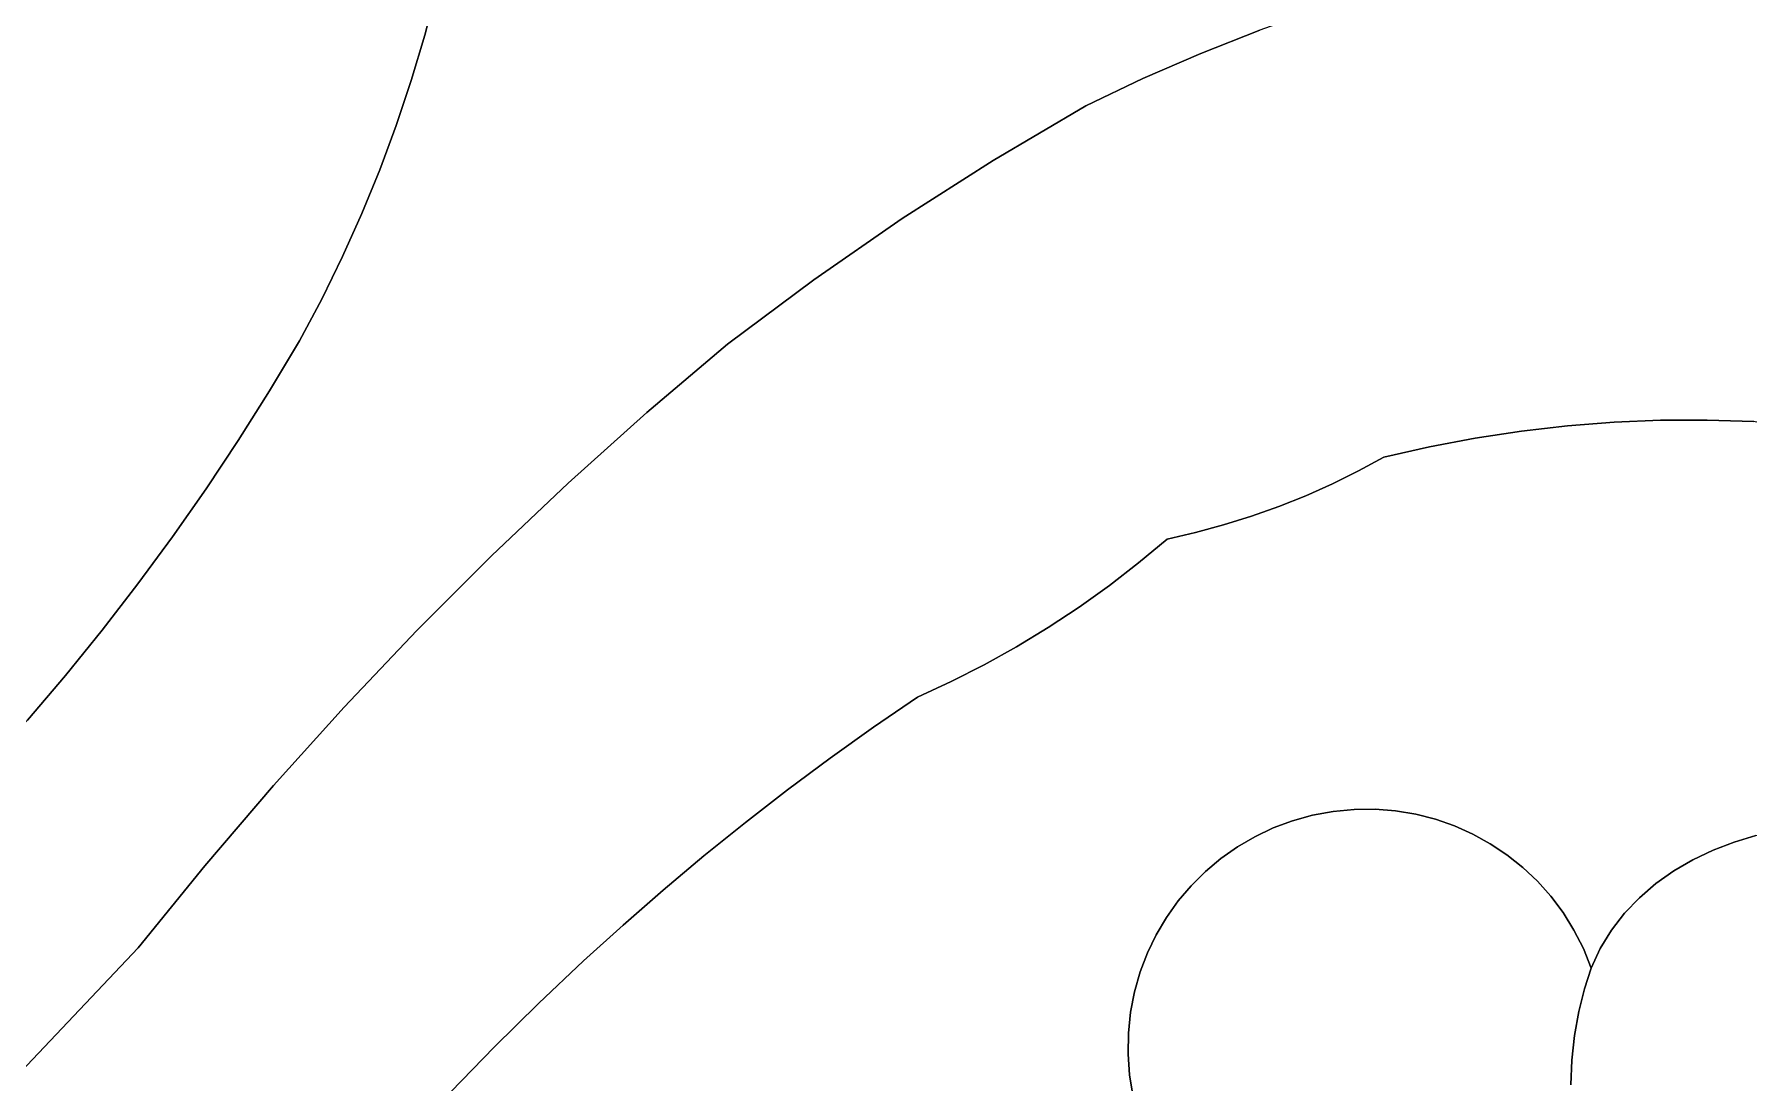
# Model space of a CAD drawing. Header units: inches. Extents: x 37.2 to 70.6, y 17.4 to 61.6.
# Drawn here: x 60.165 to 63.449, y 27.585 to 29.594 of the extents above; entities that cross this region are included whole.
import ezdxf

# ---------------------------------------------------------------- set-up
doc = ezdxf.new("R2010")
doc.units = ezdxf.units.IN
doc.layers.add('SURFACES_FOR_SKETCHUP', color=7, linetype='Continuous')

msp = doc.modelspace()

# ---------------------------------------------------------------- linework, layer by layer
at = {"layer": 'SURFACES_FOR_SKETCHUP'}
for points, invisible_edges in [([(62.0223, 30.4686), (60.9338, 30.0901), (62.0012, 29.352)], 11), ([(62.0522, 30.4493), (62.0223, 30.4686), (62.0012, 29.352)], 10), ([(62.0839, 30.4327), (62.0522, 30.4493), (62.0012, 29.352)], 10), ([(62.0012, 29.352), (62.179, 29.4566), (62.0839, 30.4327)], 10), ([(62.1172, 30.4188), (62.0839, 30.4327), (62.179, 29.4566)], 10), ([(62.1519, 30.4079), (62.1172, 30.4188), (62.179, 29.4566)], 10), ([(62.1878, 30.4), (62.1519, 30.4079), (62.2884, 29.5089)], 10), ([(62.179, 29.4566), (62.2884, 29.5089), (62.1519, 30.4079)], 10), ([(62.2249, 30.3953), (62.1878, 30.4), (62.2884, 29.5089)], 10), ([(62.2249, 30.3953), (62.3994, 29.5573), (62.2623, 30.3941)], 3), ([(62.2884, 29.5089), (62.3994, 29.5573), (62.2249, 30.3953)], 10), ([(62.512, 29.6016), (62.2623, 30.3941), (62.3994, 29.5573)], 3), ([(59.8667, 29.5959), (59.8941, 29.5668), (60.9338, 30.0901)], 10), ([(59.8941, 29.5668), (59.9199, 29.535), (60.9338, 30.0901)], 10), ([(60.9357, 29.6798), (60.9338, 30.0901), (59.9199, 29.535)], 10), ([(60.9357, 29.6798), (62.0012, 29.352), (60.9338, 30.0901)], 3), ([(62.9763, 29.7376), (63.1907, 28.8505), (63.0952, 29.7612)], 3), ([(63.0952, 29.7612), (63.3692, 28.8546), (63.5851, 29.7612)], 3), ([(63.2799, 28.8541), (63.0952, 29.7612), (63.1907, 28.8505)], 3), ([(63.3692, 28.8546), (63.0952, 29.7612), (63.2799, 28.8541)], 3), ([(63.6176, 29.7467), (63.5851, 29.7612), (63.3692, 28.8546)], 10), ([(62.8584, 29.7099), (63.1018, 28.8436), (62.9763, 29.7376)], 3), ([(63.1907, 28.8505), (62.9763, 29.7376), (63.1018, 28.8436)], 3), ([(63.4585, 28.8517), (63.6176, 29.7467), (63.3692, 28.8546)], 3), ([(62.7416, 29.6779), (63.0132, 28.8334), (62.8584, 29.7099)], 3), ([(63.1018, 28.8436), (62.8584, 29.7099), (63.0132, 28.8334)], 3), ([(59.9199, 29.535), (59.9441, 29.5005), (60.9357, 29.6798)], 10), ([(60.9128, 29.592), (60.9357, 29.6798), (59.9441, 29.5005)], 10), ([(60.9128, 29.592), (61.6578, 29.1236), (60.9357, 29.6798)], 3), ([(62.0012, 29.352), (60.9357, 29.6798), (61.8274, 29.241)], 3), ([(61.8274, 29.241), (60.9357, 29.6798), (61.6578, 29.1236)], 3), ([(62.6261, 29.6418), (62.9249, 28.8201), (62.7416, 29.6779)], 3), ([(63.0132, 28.8334), (62.7416, 29.6779), (62.9249, 28.8201)], 3), ([(62.512, 29.6016), (62.8372, 28.8035), (62.6261, 29.6418)], 3), ([(62.9249, 28.8201), (62.6261, 29.6418), (62.8372, 28.8035)], 3), ([(59.9441, 29.5005), (59.9666, 29.4632), (60.9128, 29.592)], 10), ([(60.887, 29.5052), (60.9128, 29.592), (59.9666, 29.4632)], 10), ([(60.887, 29.5052), (61.6578, 29.1236), (60.9128, 29.592)], 3), ([(62.3994, 29.5573), (62.75, 28.7837), (62.512, 29.6016)], 3), ([(62.8372, 28.8035), (62.512, 29.6016), (62.75, 28.7837)], 3), ([(62.2884, 29.5089), (62.701, 28.757), (62.3994, 29.5573)], 3), ([(62.75, 28.7837), (62.3994, 29.5573), (62.701, 28.757)], 3), ([(59.9666, 29.4632), (59.9873, 29.423), (60.887, 29.5052)], 10), ([(60.8584, 29.4193), (60.887, 29.5052), (59.9873, 29.423)], 10), ([(60.8584, 29.4193), (61.4926, 29.0001), (60.887, 29.5052)], 3), ([(61.6578, 29.1236), (60.887, 29.5052), (61.4926, 29.0001)], 3), ([(62.179, 29.4566), (62.6002, 28.7094), (62.2884, 29.5089)], 3), ([(62.701, 28.757), (62.2884, 29.5089), (62.6511, 28.7322)], 3), ([(62.6511, 28.7322), (62.2884, 29.5089), (62.6002, 28.7094)], 3), ([(62.0012, 29.352), (62.389, 28.639), (62.179, 29.4566)], 3), ([(62.496, 28.6701), (62.179, 29.4566), (62.4428, 28.6535)], 3), ([(62.4428, 28.6535), (62.179, 29.4566), (62.389, 28.639)], 3), ([(62.6002, 28.7094), (62.179, 29.4566), (62.5485, 28.6887)], 3), ([(62.5485, 28.6887), (62.179, 29.4566), (62.496, 28.6701)], 3), ([(60.8269, 29.3344), (60.8584, 29.4193), (59.9873, 29.423)], 10), ([(60.7555, 29.168), (60.7926, 29.2506), (59.9873, 29.423)], 10), ([(60.7926, 29.2506), (60.8269, 29.3344), (59.9873, 29.423)], 10), ([(59.9873, 29.423), (59.9922, 29.1758), (60.7555, 29.168)], 10), ([(60.8269, 29.3344), (61.4926, 29.0001), (60.8584, 29.4193)], 3), ([(60.7926, 29.2506), (61.3384, 28.8688), (60.8269, 29.3344)], 3), ([(61.4926, 29.0001), (60.8269, 29.3344), (61.3384, 28.8688)], 3), ([(61.8274, 29.241), (62.3345, 28.6266), (62.0012, 29.352)], 3), ([(62.389, 28.639), (62.0012, 29.352), (62.3345, 28.6266)], 3), ([(60.7555, 29.168), (61.3384, 28.8688), (60.7926, 29.2506)], 3), ([(61.6578, 29.1236), (62.224, 28.5374), (61.8274, 29.241)], 3), ([(62.2801, 28.5809), (61.8274, 29.241), (62.224, 28.5374)], 3), ([(62.3345, 28.6266), (61.8274, 29.241), (62.2801, 28.5809)], 3), ([(59.8407, 28.9117), (60.4939, 28.7225), (59.9922, 29.1758)], 3), ([(60.6156, 28.9104), (60.6731, 29.0065), (59.9922, 29.1758)], 10), ([(60.5558, 28.8157), (60.6156, 28.9104), (59.9922, 29.1758)], 10), ([(60.7157, 29.0866), (59.9922, 29.1758), (60.6731, 29.0065)], 3), ([(60.5558, 28.8157), (59.9922, 29.1758), (60.4939, 28.7225)], 3), ([(60.7555, 29.168), (59.9922, 29.1758), (60.7157, 29.0866)], 3), ([(60.7157, 29.0866), (61.1878, 28.7335), (60.7555, 29.168)], 3), ([(61.3384, 28.8688), (60.7555, 29.168), (61.1878, 28.7335)], 3), ([(61.4926, 29.0001), (61.9844, 28.3857), (61.6578, 29.1236)], 3), ([(62.0465, 28.4201), (61.6578, 29.1236), (61.9844, 28.3857)], 3), ([(62.224, 28.5374), (61.6578, 29.1236), (62.1663, 28.496)], 3), ([(62.1663, 28.496), (61.6578, 29.1236), (62.1071, 28.457)], 3), ([(62.1071, 28.457), (61.6578, 29.1236), (62.0465, 28.4201)], 3), ([(60.6731, 29.0065), (61.1878, 28.7335), (60.7157, 29.0866)], 3), ([(60.6156, 28.9104), (61.0409, 28.5943), (60.6731, 29.0065)], 3), ([(61.1878, 28.7335), (60.6731, 29.0065), (61.0409, 28.5943)], 3), ([(61.3384, 28.8688), (61.8565, 28.3238), (61.4926, 29.0001)], 3), ([(61.9211, 28.3535), (61.4926, 29.0001), (61.8565, 28.3238)], 3), ([(61.9844, 28.3857), (61.4926, 29.0001), (61.9211, 28.3535)], 3), ([(59.7871, 28.8569), (60.2951, 28.452), (59.8407, 28.9117)], 3), ([(60.3635, 28.5406), (59.8407, 28.9117), (60.2951, 28.452)], 3), ([(60.4298, 28.6308), (59.8407, 28.9117), (60.3635, 28.5406)], 3), ([(60.4939, 28.7225), (59.8407, 28.9117), (60.4298, 28.6308)], 3), ([(60.5558, 28.8157), (61.0409, 28.5943), (60.6156, 28.9104)], 3), ([(61.1878, 28.7335), (61.6894, 28.2068), (61.3384, 28.8688)], 3), ([(61.8565, 28.3238), (61.3384, 28.8688), (61.7724, 28.2661)], 3), ([(61.7724, 28.2661), (61.3384, 28.8688), (61.6894, 28.2068)], 3), ([(59.7314, 28.8042), (60.2247, 28.365), (59.7871, 28.8569)], 3), ([(60.2951, 28.452), (59.7871, 28.8569), (60.2247, 28.365)], 3), ([(62.9249, 28.8201), (62.8848, 28.0768), (63.0132, 28.8334)], 3), ([(62.92, 28.0611), (63.0132, 28.8334), (62.8848, 28.0768)], 3), ([(63.0132, 28.8334), (62.92, 28.0611), (63.1018, 28.8436)], 3), ([(62.9536, 28.0425), (63.1018, 28.8436), (62.92, 28.0611)], 3), ([(63.3804, 28.0303), (63.1018, 28.8436), (62.9536, 28.0425)], 11), ([(63.1018, 28.8436), (63.3804, 28.0303), (63.1907, 28.8505)], 3), ([(63.1907, 28.8505), (63.4206, 28.0458), (63.2799, 28.8541)], 3), ([(63.4206, 28.0458), (63.1907, 28.8505), (63.3804, 28.0303)], 3), ([(63.2799, 28.8541), (63.4622, 28.0584), (63.3692, 28.8546)], 3), ([(63.4622, 28.0584), (63.2799, 28.8541), (63.4206, 28.0458)], 3), ([(63.521, 28.8375), (63.4585, 28.8517), (63.3692, 28.8546)], 8), ([(63.3692, 28.8546), (63.5046, 28.0679), (63.521, 28.8375)], 11), ([(63.5046, 28.0679), (63.3692, 28.8546), (63.4622, 28.0584)], 3), ([(60.2247, 28.365), (59.7314, 28.8042), (60.1521, 28.2796)], 3), ([(60.4939, 28.7225), (60.8978, 28.4513), (60.5558, 28.8157)], 3), ([(61.0409, 28.5943), (60.5558, 28.8157), (60.8978, 28.4513)], 3), ([(62.8372, 28.8035), (62.75, 28.7837), (62.701, 28.757)], 8), ([(62.701, 28.757), (62.8108, 28.0992), (62.8372, 28.8035)], 11), ([(62.8484, 28.0896), (62.8372, 28.8035), (62.8108, 28.0992)], 3), ([(62.8372, 28.8035), (62.8484, 28.0896), (62.9249, 28.8201)], 3), ([(62.8848, 28.0768), (62.9249, 28.8201), (62.8484, 28.0896)], 3), ([(61.0409, 28.5943), (61.6076, 28.1459), (61.1878, 28.7335)], 3), ([(61.6894, 28.2068), (61.1878, 28.7335), (61.6076, 28.1459)], 3), ([(62.6002, 28.7094), (62.733, 28.1088), (62.6511, 28.7322)], 3), ([(62.6511, 28.7322), (62.7723, 28.1056), (62.701, 28.757)], 3), ([(62.7723, 28.1056), (62.6511, 28.7322), (62.733, 28.1088)], 3), ([(62.8108, 28.0992), (62.701, 28.757), (62.7723, 28.1056)], 3), ([(60.4298, 28.6308), (60.8978, 28.4513), (60.4939, 28.7225)], 3), ([(62.5485, 28.6887), (62.6932, 28.1085), (62.6002, 28.7094)], 3), ([(62.733, 28.1088), (62.6002, 28.7094), (62.6932, 28.1085)], 3), ([(62.4428, 28.6535), (62.6132, 28.0972), (62.496, 28.6701)], 3), ([(62.496, 28.6701), (62.6529, 28.1046), (62.5485, 28.6887)], 3), ([(62.6529, 28.1046), (62.496, 28.6701), (62.6132, 28.0972)], 3), ([(62.6932, 28.1085), (62.5485, 28.6887), (62.6529, 28.1046)], 3), ([(62.389, 28.639), (62.3345, 28.6266), (62.2801, 28.5809)], 8), ([(62.2801, 28.5809), (62.5748, 28.0866), (62.389, 28.639)], 11), ([(62.389, 28.639), (62.5748, 28.0866), (62.4428, 28.6535)], 3), ([(62.6132, 28.0972), (62.4428, 28.6535), (62.5748, 28.0866)], 3), ([(60.3635, 28.5406), (60.7585, 28.3046), (60.4298, 28.6308)], 3), ([(60.8978, 28.4513), (60.4298, 28.6308), (60.7585, 28.3046)], 3), ([(60.8978, 28.4513), (61.4476, 28.0194), (61.0409, 28.5943)], 3), ([(61.6076, 28.1459), (61.0409, 28.5943), (61.5269, 28.0834)], 3), ([(61.5269, 28.0834), (61.0409, 28.5943), (61.4476, 28.0194)], 3), ([(62.224, 28.5374), (62.5379, 28.0728), (62.2801, 28.5809)], 3), ([(62.5748, 28.0866), (62.2801, 28.5809), (62.5379, 28.0728)], 3), ([(60.2951, 28.452), (60.6231, 28.1542), (60.3635, 28.5406)], 3), ([(60.7585, 28.3046), (60.3635, 28.5406), (60.6231, 28.1542)], 3), ([(62.224, 28.5374), (62.1663, 28.496), (62.5027, 28.056)], 10), ([(62.224, 28.5374), (62.5027, 28.056), (62.5379, 28.0728)], 9), ([(62.1663, 28.496), (62.1071, 28.457), (62.4377, 28.0141)], 10), ([(62.4377, 28.0141), (62.4692, 28.0364), (62.1663, 28.496)], 10), ([(62.4692, 28.0364), (62.5027, 28.056), (62.1663, 28.496)], 10), ([(60.2247, 28.365), (60.6231, 28.1542), (60.2951, 28.452)], 3), ([(60.8978, 28.4513), (60.7585, 28.3046), (61.2926, 27.8867)], 10), ([(61.4476, 28.0194), (60.8978, 28.4513), (61.3694, 27.9538)], 3), ([(61.3694, 27.9538), (60.8978, 28.4513), (61.2926, 27.8867)], 3), ([(62.1071, 28.457), (62.0465, 28.4201), (62.4082, 27.9893)], 10), ([(62.4082, 27.9893), (62.4377, 28.0141), (62.1071, 28.457)], 10), ([(62.0465, 28.4201), (61.9844, 28.3857), (62.3809, 27.9622)], 10), ([(62.3809, 27.9622), (62.4082, 27.9893), (62.0465, 28.4201)], 10), ([(61.9844, 28.3857), (61.9211, 28.3535), (62.3337, 27.9015)], 10), ([(62.3337, 27.9015), (62.3561, 27.9329), (61.9844, 28.3857)], 10), ([(62.3561, 27.9329), (62.3809, 27.9622), (61.9844, 28.3857)], 10), ([(60.1521, 28.2796), (60.4916, 28.0003), (60.2247, 28.365)], 3), ([(60.6231, 28.1542), (60.2247, 28.365), (60.4916, 28.0003)], 3), ([(61.9211, 28.3535), (61.8565, 28.3238), (62.314, 27.8683)], 10), ([(62.314, 27.8683), (62.3337, 27.9015), (61.9211, 28.3535)], 10), ([(60.7585, 28.3046), (60.6231, 28.1542), (61.1304, 27.7362)], 10), ([(61.217, 27.8181), (61.2926, 27.8867), (60.7585, 28.3046)], 10), ([(61.1304, 27.7362), (61.217, 27.8181), (60.7585, 28.3046)], 10), ([(61.7724, 28.2661), (62.314, 27.8683), (61.8565, 28.3238)], 3), ([(60.0619, 28.1962), (60.4916, 28.0003), (60.1521, 28.2796)], 3), ([(61.6894, 28.2068), (62.2832, 27.7969), (61.7724, 28.2661)], 3), ([(62.2972, 27.8334), (62.314, 27.8683), (61.7724, 28.2661)], 10), ([(62.2972, 27.8334), (61.7724, 28.2661), (62.2832, 27.7969)], 3), ([(61.6076, 28.1459), (62.2724, 27.759), (61.6894, 28.2068)], 3), ([(62.2832, 27.7969), (61.6894, 28.2068), (62.2724, 27.759)], 3), ([(59.97, 28.1148), (60.3642, 27.8428), (60.0619, 28.1962)], 3), ([(60.4916, 28.0003), (60.0619, 28.1962), (60.3642, 27.8428)], 3), ([(60.4916, 28.0003), (61.0457, 27.6524), (60.6231, 28.1542)], 3), ([(61.1304, 27.7362), (60.6231, 28.1542), (61.0457, 27.6524)], 3), ([(61.5269, 28.0834), (62.2648, 27.7199), (61.6076, 28.1459)], 3), ([(62.2724, 27.759), (61.6076, 28.1459), (62.2648, 27.7199)], 3), ([(59.8764, 28.0355), (60.3642, 27.8428), (59.97, 28.1148)], 3), ([(62.6529, 28.1046), (63.1147, 27.6753), (62.6932, 28.1085)], 3), ([(62.6932, 28.1085), (63.1147, 27.6753), (62.733, 28.1088)], 3), ([(62.733, 28.1088), (63.1147, 27.6753), (62.7723, 28.1056)], 3), ([(61.4476, 28.0194), (62.2607, 27.6797), (61.5269, 28.0834)], 3), ([(62.2648, 27.7199), (61.5269, 28.0834), (62.2607, 27.6797)], 3), ([(62.5379, 28.0728), (63.1096, 27.6281), (62.5748, 28.0866)], 3), ([(62.5748, 28.0866), (63.1096, 27.6281), (62.6132, 28.0972)], 3), ([(62.6132, 28.0972), (63.1147, 27.6753), (62.6529, 28.1046)], 3), ([(63.1147, 27.6753), (62.6132, 28.0972), (63.1096, 27.6281)], 3), ([(62.7723, 28.1056), (63.1147, 27.6753), (62.8108, 28.0992)], 3), ([(62.8108, 28.0992), (63.1147, 27.6753), (62.8484, 28.0896)], 3), ([(62.8484, 28.0896), (63.1147, 27.6753), (62.8848, 28.0768)], 3), ([(62.8848, 28.0768), (63.1147, 27.6753), (62.92, 28.0611)], 3), ([(62.4692, 28.0364), (63.1096, 27.6281), (62.5027, 28.056)], 3), ([(62.5027, 28.056), (63.1096, 27.6281), (62.5379, 28.0728)], 3), ([(62.92, 28.0611), (63.1147, 27.6753), (62.9536, 28.0425)], 3), ([(62.9856, 28.0212), (63.3417, 28.0118), (62.9536, 28.0425)], 3), ([(63.3804, 28.0303), (62.9536, 28.0425), (63.3417, 28.0118)], 3), ([(62.9536, 28.0425), (63.1147, 27.6753), (62.9856, 28.0212)], 3), ([(63.4206, 28.0458), (63.3804, 28.0303), (63.4386, 27.1858)], 10), ([(63.4622, 28.0584), (63.4206, 28.0458), (63.4817, 27.1748)], 10), ([(63.4386, 27.1858), (63.4817, 27.1748), (63.4206, 28.0458)], 10), ([(60.3642, 27.8428), (59.8764, 28.0355), (60.0609, 27.5227)], 3), ([(61.3694, 27.9538), (62.26, 27.6393), (61.4476, 28.0194)], 3), ([(62.2607, 27.6797), (61.4476, 28.0194), (62.26, 27.6393)], 3), ([(62.4082, 27.9893), (63.1096, 27.6281), (62.4377, 28.0141)], 3), ([(62.4377, 28.0141), (63.1096, 27.6281), (62.4692, 28.0364)], 3), ([(63.0157, 27.9972), (63.305, 27.9904), (62.9856, 28.0212)], 3), ([(63.3417, 28.0118), (62.9856, 28.0212), (63.305, 27.9904)], 3), ([(62.9856, 28.0212), (63.1147, 27.6753), (63.0157, 27.9972)], 3), ([(63.1147, 27.6753), (63.3804, 28.0303), (63.1229, 27.7212)], 3), ([(63.3804, 28.0303), (63.1147, 27.6753), (63.4386, 27.1858)], 11), ([(63.3804, 28.0303), (63.3417, 28.0118), (63.1229, 27.7212)], 10), ([(63.3417, 28.0118), (63.305, 27.9904), (63.1229, 27.7212)], 10), ([(60.3642, 27.8428), (60.8819, 27.4796), (60.4916, 28.0003)], 3), ([(60.9628, 27.5669), (60.4916, 28.0003), (60.8819, 27.4796)], 3), ([(61.0457, 27.6524), (60.4916, 28.0003), (60.9628, 27.5669)], 3), ([(62.3809, 27.9622), (63.1096, 27.6281), (62.4082, 27.9893)], 3), ([(63.0438, 27.9707), (63.2707, 27.9661), (63.0157, 27.9972)], 3), ([(63.305, 27.9904), (63.0157, 27.9972), (63.2707, 27.9661)], 3), ([(63.0157, 27.9972), (63.1229, 27.7212), (63.0438, 27.9707)], 3), ([(63.1229, 27.7212), (63.0157, 27.9972), (63.1147, 27.6753)], 3), ([(63.1338, 27.7646), (63.1229, 27.7212), (63.305, 27.9904)], 10), ([(63.305, 27.9904), (63.2707, 27.9661), (63.1338, 27.7646)], 10), ([(61.2926, 27.8867), (62.2629, 27.5995), (61.3694, 27.9538)], 3), ([(62.26, 27.6393), (61.3694, 27.9538), (62.2629, 27.5995)], 3), ([(62.3561, 27.9329), (63.1096, 27.6281), (62.3809, 27.9622)], 3), ([(63.0696, 27.9418), (63.2391, 27.9391), (63.0438, 27.9707)], 3), ([(63.2707, 27.9661), (63.0438, 27.9707), (63.2391, 27.9391)], 3), ([(63.0438, 27.9707), (63.1229, 27.7212), (63.0696, 27.9418)], 3), ([(63.2707, 27.9661), (63.2391, 27.9391), (63.1338, 27.7646)], 10), ([(62.3337, 27.9015), (63.1096, 27.6281), (62.3561, 27.9329)], 3), ([(63.0931, 27.9105), (63.2106, 27.9093), (63.0696, 27.9418)], 3), ([(63.2391, 27.9391), (63.0696, 27.9418), (63.2106, 27.9093)], 3), ([(63.0696, 27.9418), (63.1229, 27.7212), (63.0931, 27.9105)], 3), ([(63.1139, 27.8771), (63.1855, 27.8769), (63.0931, 27.9105)], 3), ([(63.2106, 27.9093), (63.0931, 27.9105), (63.1855, 27.8769)], 3), ([(63.0931, 27.9105), (63.1229, 27.7212), (63.1139, 27.8771)], 3), ([(63.147, 27.8041), (63.1338, 27.7646), (63.2391, 27.9391)], 10), ([(63.2391, 27.9391), (63.2106, 27.9093), (63.147, 27.8041)], 10), ([(61.217, 27.8181), (62.2691, 27.5607), (61.2926, 27.8867)], 3), ([(62.2629, 27.5995), (61.2926, 27.8867), (62.2691, 27.5607)], 3), ([(62.314, 27.8683), (63.1096, 27.6281), (62.3337, 27.9015)], 3), ([(63.1855, 27.8769), (63.147, 27.8041), (63.2106, 27.9093)], 3), ([(62.2972, 27.8334), (63.1096, 27.6281), (62.314, 27.8683)], 3), ([(63.1319, 27.8416), (63.1642, 27.8418), (63.1139, 27.8771)], 3), ([(63.1855, 27.8769), (63.1139, 27.8771), (63.1642, 27.8418)], 3), ([(63.1319, 27.8416), (63.1139, 27.8771), (63.1338, 27.7646)], 10), ([(63.1338, 27.7646), (63.1139, 27.8771), (63.1229, 27.7212)], 3), ([(63.1855, 27.8769), (63.1642, 27.8418), (63.147, 27.8041)], 8), ([(60.3642, 27.8428), (60.0609, 27.5227), (60.726, 27.3)], 10), ([(60.3642, 27.8428), (60.726, 27.3), (60.803, 27.3906)], 9), ([(60.3642, 27.8428), (60.803, 27.3906), (60.8819, 27.4796)], 9), ([(61.1304, 27.7362), (62.2786, 27.5228), (61.217, 27.8181)], 3), ([(62.2691, 27.5607), (61.217, 27.8181), (62.2786, 27.5228)], 3), ([(62.2832, 27.7969), (63.1096, 27.6281), (62.2972, 27.8334)], 3), ([(63.1319, 27.8416), (63.147, 27.8041), (63.1642, 27.8418)], 8), ([(63.1338, 27.7646), (63.147, 27.8041), (63.1319, 27.8416)], 8), ([(62.2724, 27.759), (63.1096, 27.6281), (62.2832, 27.7969)], 3), ([(62.2648, 27.7199), (63.1096, 27.6281), (62.2724, 27.759)], 3), ([(61.0457, 27.6524), (61.8384, 26.6288), (61.1304, 27.7362)], 3), ([(62.2786, 27.5228), (61.1304, 27.7362), (62.2912, 27.4861)], 3), ([(61.1304, 27.7362), (61.8384, 26.6288), (62.2912, 27.4861)], 11), ([(62.2607, 27.6797), (63.1096, 27.6281), (62.2648, 27.7199)], 3), ([(60.9628, 27.5669), (61.7129, 26.5792), (61.0457, 27.6524)], 3), ([(61.8384, 26.6288), (61.0457, 27.6524), (61.7129, 26.5792)], 3), ([(62.26, 27.6393), (63.1096, 27.6281), (62.2607, 27.6797)], 3), ([(63.1147, 27.6753), (63.1096, 27.6281), (63.3557, 27.2168)], 10), ([(63.3965, 27.1998), (63.4386, 27.1858), (63.1147, 27.6753)], 10), ([(63.3557, 27.2168), (63.3965, 27.1998), (63.1147, 27.6753)], 10), ([(62.2629, 27.5995), (63.1096, 27.6281), (62.26, 27.6393)], 3), ([(62.2691, 27.5607), (63.1096, 27.6281), (62.2629, 27.5995)], 3), ([(62.2786, 27.5228), (63.1096, 27.6281), (62.2691, 27.5607)], 3), ([(62.2912, 27.4861), (63.1096, 27.6281), (62.2786, 27.5228)], 3), ([(62.3068, 27.4508), (63.1096, 27.6281), (62.2912, 27.4861)], 3), ([(62.3253, 27.417), (63.1096, 27.6281), (62.3068, 27.4508)], 3), ([(62.3465, 27.3849), (63.1096, 27.6281), (62.3253, 27.417)], 3), ([(62.3703, 27.3547), (63.1096, 27.6281), (62.3465, 27.3849)], 3), ([(62.3967, 27.3266), (63.1096, 27.6281), (62.3703, 27.3547)], 3), ([(62.4253, 27.3008), (63.1096, 27.6281), (62.3967, 27.3266)], 3), ([(62.4253, 27.3008), (62.4562, 27.2773), (63.1096, 27.6281)], 10), ([(63.1096, 27.6281), (62.4562, 27.2773), (63.1078, 27.5807)], 3), ([(63.1096, 27.6281), (63.1078, 27.5807), (63.3167, 27.2365)], 10), ([(63.3167, 27.2365), (63.3557, 27.2168), (63.1096, 27.6281)], 10)]:
    msp.add_3dface(points, dxfattribs=dict(at, invisible_edges=invisible_edges))

doc.saveas('drawing.dxf')
